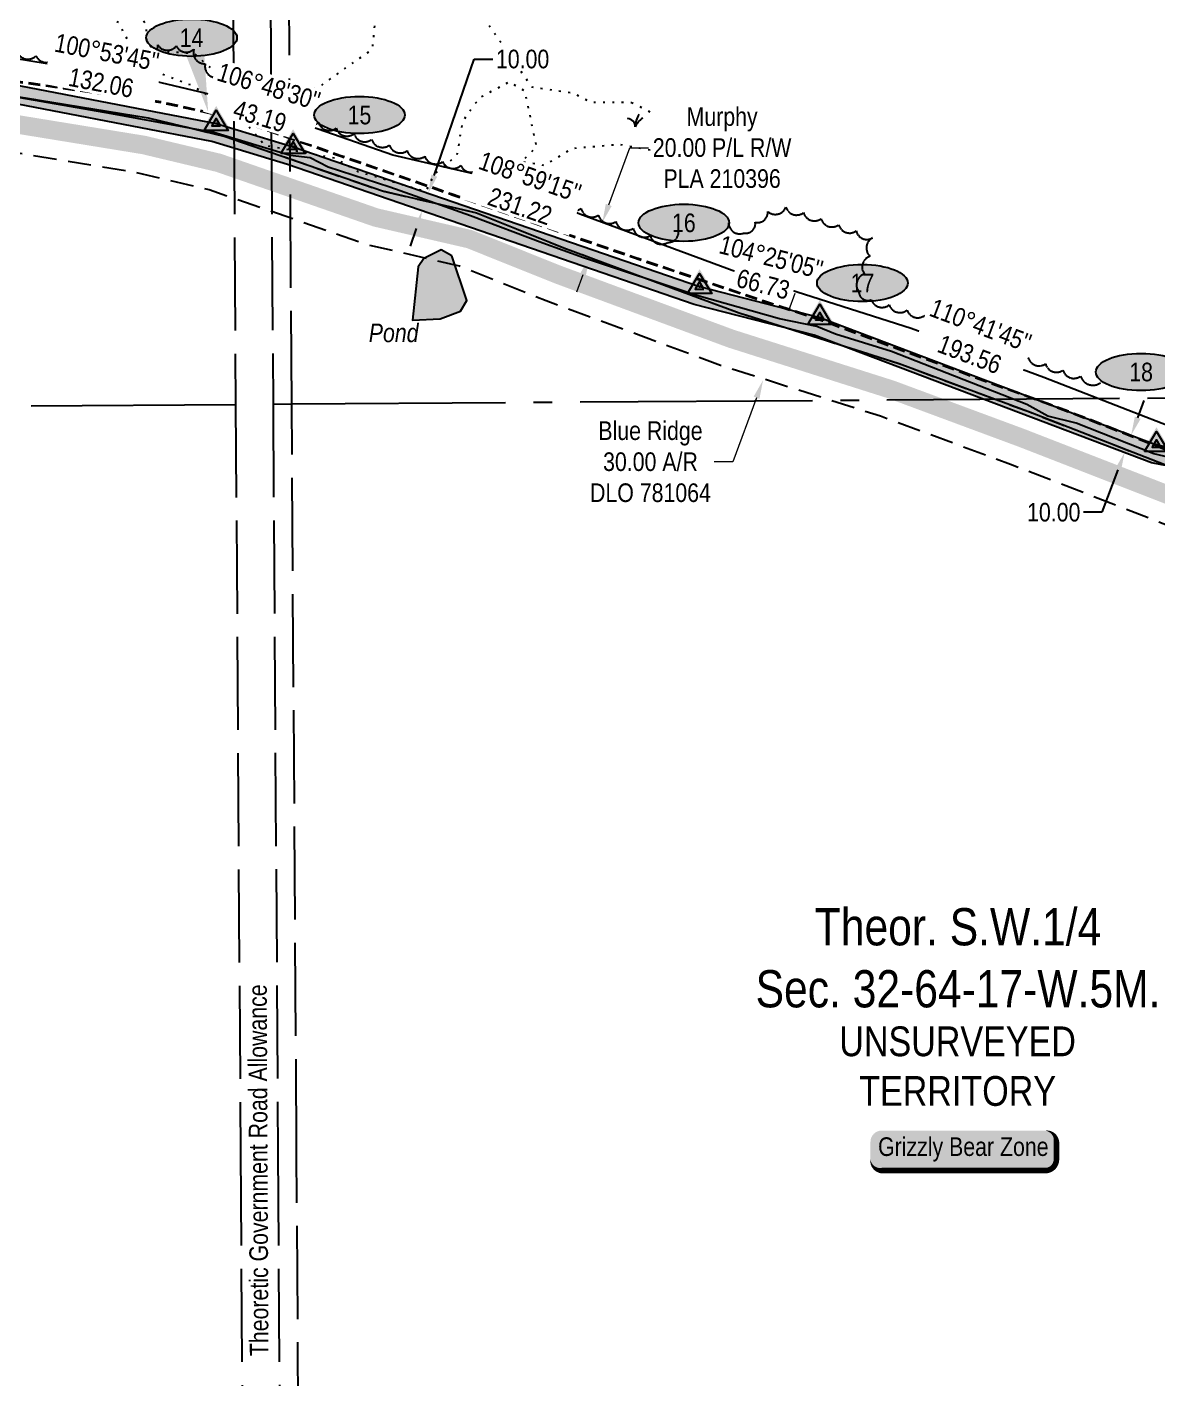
# Model space of a CAD drawing. Extents: x 527417 to 535105, y 6045789 to 6049248.
# Drawn here: x 529169 to 529777, y 6047800 to 6048526 of the extents above; entities that cross this region are included whole.
import ezdxf
from ezdxf.enums import TextEntityAlignment as Align

# ---------------------------------------------------------------- set-up
doc = ezdxf.new("R2010")
doc.units = 0
doc.header["$LTSCALE"] = 5
doc.header["$PDSIZE"] = 0.5
for name, pattern in [('0', [1, 1, 0]), ('foc-ACCESSROAD', [3.75, 2.5, -1.25]), ('foc-QUARTERLINE', [33, 25, -3, 2, -3]), ('foc-TOPO', [1, 0.2, -0.8]), ('foc-UNSURVEYED', [12.5, 10, -2.5]), ('foc-WHEELTRACKS', [2, 0.4, -1.6]), ('UG_PIPE', [1.875, 1.25, -0.625])]:
    doc.linetypes.add(name, pattern=pattern)
doc.layers.get('Defpoints').update_dxf_attribs({"color": 9})
for name, color, linetype in [('AS-PIPE-AG', 44, 'Continuous'), ('AS-PIPE-UG', 44, 'UG_PIPE'), ('AS-ROADS', 254, 'Continuous'), ('AS-WILDLIFE-BLOCK', 131, 'Continuous'), ('C-RW', 13, 'Continuous'), ('C-SYMBOL', 7, 'Continuous'), ('F-AR', 190, 'foc-ACCESSROAD'), ('L-BD1', 253, 'Continuous'), ('L-MON', 1, 'Continuous'), ('L-ROAD-T', 7, 'Continuous'), ('L-SECQ', 8, 'foc-QUARTERLINE'), ('L-UNS-T', 3, 'Continuous'), ('L-USEC', 7, 'foc-UNSURVEYED'), ('P-ELEVATION', 7, 'Continuous'), ('P-PROPOSED', 10, 'Continuous'), ('P-PROPOSED-H', 21, 'Continuous'), ('P-STATION', 7, 'Continuous'), ('P-TXT', 4, 'Continuous'), ('T-BUSH', 110, '0'), ('T-GENERAL', 48, 'foc-TOPO'), ('T-WATER', 160, 'Continuous'), ('T-WATER-H', 133, 'Continuous'), ('T-WATER-P3', 160, 'foc-WHEELTRACKS')]:
    doc.layers.add(name, color=color, linetype=linetype)
doc.layers.add('C-RW-T', color=13, linetype='Continuous', lineweight=9)
doc.layers.add('F-AR-T', color=190, linetype='Continuous', lineweight=9)
doc.styles.add('175L', font='ARIALN.TTF', dxfattribs={"height": 20})
doc.styles.add('80', font='ARIALN.TTF', dxfattribs={"height": 10})
doc.styles.add('80CG', font='ARIALN.TTF', dxfattribs={"height": 10})
doc.styles.add('80L', font='ARIALN.TTF', dxfattribs={"height": 10})
doc.dimstyles.new('Compass 5 000', dxfattribs={"dimscale": 5, "dimtxt": 9, "dimasz": 2, "dimexe": 0.2, "dimexo": 0.0625, "dimgap": 0.5, "dimtad": 0, "dimtih": 1, "dimtoh": 1, "dimzin": 0, "dimdsep": 46, "dimtxsty": '80CG', "dimcen": 0.1, "dimse1": 1, "dimse2": 1, "dimclrd": 256, "dimclrt": 256, "dimaunit": 1, "dimadec": 4, "dimazin": 0, "dimtfac": 0.06, "dimtofl": 0, "dimtmove": 0, "dimatfit": 1, "dimfxl": 0.2, "dimtolj": 1, "dimtzin": 0, "dimlwd": -1, "dimarcsym": 0})

# ---------------------------------------------------------------- blocks, each defined once
blk = doc.blocks.new('*D353')
at = {"layer": 'Defpoints', "color": 0, "transparency": 16777216}
for p in [(529459.88, 6048407.17), (529449.47, 6048379.05), (529564.85, 6048336.35)]:
    blk.add_point(p, dxfattribs=at)
at = {"layer": 'F-AR-T', "transparency": 16777216}
for p, q in [((529578.73, 6048373.85), (529582.2, 6048383.22)), ((529561.38, 6048326.97), (529548.62, 6048292.51)), ((529548.62, 6048292.51), (529538.62, 6048292.51))]:
    blk.add_line(p, q, dxfattribs=at)
for points in [[(529577.17, 6048374.42), (529580.29, 6048373.27), (529575.26, 6048364.47)], [(529559.82, 6048327.55), (529562.94, 6048326.39), (529564.85, 6048336.35)]]:
    blk.add_solid(points, dxfattribs=at)
at = {"layer": 'F-AR-T', "transparency": 16777216, "insert": (529504.35, 6048292.51), "char_height": 10, "attachment_point": 5, "style": '80CG'}
blk.add_mtext('\\A1;Blue Ridge \\P30.00 A/R \\PDLO 781064', dxfattribs=at)
blk = doc.blocks.new('MUSK')
at = {"layer": 'T-GENERAL', "linetype": 'Continuous'}
for centre, radius, start, end in [((-0.86, 0.03), 0.856, 357.7915, 88.2897), ((1.86, 0.15), 1.86, 140.732, 184.6871), ((1.91, -0.8), 2.08, 122.4427, 157.2145)]:
    blk.add_arc(centre, radius, start, end, dxfattribs=at)
blk = doc.blocks.new('*U570')
h = blk.add_hatch(color=255)
edge = h.paths.add_edge_path()
edge.add_line((-44, -11.5), (44, -11.5))
edge.add_arc((44, -5.5), 6, 270, 360)
edge.add_line((50, -5.5), (50, 4))
edge.add_arc((44, 4), 6, 0, 90)
edge.add_line((44, 10), (-44, 10))
edge.add_arc((-44, 4), 6, 90, 180)
edge.add_line((-50, 4), (-50, -5.5))
edge.add_arc((-44, -5.5), 6, 180, 270)
at = {"color": 131, "flags": 128}
blk.add_lwpolyline([(-44, -11.5, 3, 3, 0), (44, -11.5, 3, 3, 0.414214), (50, -5.5, 3, 3, 0), (50, 4, 3, 0, 0.414214), (44, 10, 0, 0, 0), (-44, 10, 0, 0, 0.414214), (-50, 4, 0, 0, 0), (-50, -5.5, 0, 3, 0.414214)], format="xyseb", close=True, dxfattribs=at)
at = {"color": 131, "style": '80'}
blk.add_attdef('ENTER_TEXT_001', (-26.85, -4.92), '', height=10, dxfattribs=at)
blk = doc.blocks.new('*D595')
at = {"layer": 'Defpoints', "color": 0, "transparency": 16777216}
for p in [(529341.46, 6048451.79), (529338.2, 6048442.34), (529384.88, 6048436.85)]:
    blk.add_point(p, dxfattribs=at)
at = {"layer": 'P-TXT', "transparency": 16777216}
for p, q in [((529388.13, 6048446.31), (529409.67, 6048508.91)), ((529409.67, 6048508.91), (529419.67, 6048508.91)), ((529378.37, 6048417.95), (529375.12, 6048408.49))]:
    blk.add_line(p, q, dxfattribs=at)
for points in [[(529386.55, 6048446.85), (529389.7, 6048445.77), (529384.88, 6048436.85)], [(529376.79, 6048418.49), (529379.95, 6048417.4), (529381.62, 6048427.4)]]:
    blk.add_solid(points, dxfattribs=at)
at = {"layer": 'P-TXT', "transparency": 16777216, "insert": (529435.61, 6048508.91), "char_height": 10, "attachment_point": 5, "style": '80CG', "bg_fill": 3, "box_fill_scale": 1.1, "bg_fill_color": 256, "bg_fill_true_color": 13158600, "bg_fill_transparency": 0}
blk.add_mtext('\\A1;10.00', dxfattribs=at)
blk = doc.blocks.new('*D601')
at = {"layer": 'C-RW-T', "transparency": 16777216}
for p, q in [((529481.93, 6048430.56), (529493.32, 6048461.33)), ((529493.32, 6048461.33), (529503.32, 6048461.33)), ((529468.05, 6048393.05), (529464.58, 6048383.67))]:
    blk.add_line(p, q, dxfattribs=at)
for points in [[(529480.37, 6048431.13), (529483.49, 6048429.98), (529478.46, 6048421.18)], [(529466.49, 6048393.63), (529469.61, 6048392.47), (529471.52, 6048402.43)]]:
    blk.add_solid(points, dxfattribs=at)
at = {"layer": 'Defpoints', "color": 0, "transparency": 16777216}
for p in [(529485.58, 6048418.54), (529471.52, 6048402.43), (529478.65, 6048399.79)]:
    blk.add_point(p, dxfattribs=at)
at = {"layer": 'C-RW-T', "transparency": 16777216, "insert": (529542.86, 6048461.33), "char_height": 10, "attachment_point": 5, "style": '80CG', "bg_fill": 3, "box_fill_scale": 1.1, "bg_fill_color": 256, "bg_fill_true_color": 13158600, "bg_fill_transparency": 0}
blk.add_mtext('\\A1;Murphy\\P20.00 P/L R/W^JPLA 210396', dxfattribs=at)
blk = doc.blocks.new('TRIA')
blk.add_hatch(color=255).paths.add_polyline_path([(-0.04, 1.52), (-1.47, -0.87), (1.39, -0.87)])
blk = doc.blocks.new('Hybrid_EC')
at = {"color": 251}
for points in [[(-1.3, -0.74), (0, 1.42), (1.3, -0.74)], [(0.47, -0.26), (0, 0.53), (-0.47, -0.26)]]:
    blk.add_lwpolyline(points, close=True, dxfattribs=at)
at = {"layer": 'Defpoints'}
blk.add_circle((0, 0), 0.05, dxfattribs=at)
at = {"xscale": 1.2, "yscale": 1.2, "zscale": 1.2}
blk.add_blockref('TRIA', (0.05, 0.06), dxfattribs=at)
blk = doc.blocks.new('*D685')
at = {"layer": 'Defpoints', "color": 0, "transparency": 16777216}
for p in [(529757.86, 6048308.66), (529754.33, 6048299.31), (529759.19, 6048297.47)]:
    blk.add_point(p, dxfattribs=at)
at = {"layer": 'P-TXT', "transparency": 16777216}
for p, q in [((529766.26, 6048316.18), (529769.79, 6048325.53)), ((529755.66, 6048288.12), (529747.06, 6048265.37)), ((529747.06, 6048265.37), (529737.06, 6048265.37))]:
    blk.add_line(p, q, dxfattribs=at)
for points in [[(529764.7, 6048316.77), (529767.82, 6048315.59), (529762.72, 6048306.82)], [(529754.1, 6048288.71), (529757.22, 6048287.53), (529759.19, 6048297.47)]]:
    blk.add_solid(points, dxfattribs=at)
at = {"layer": 'P-TXT', "transparency": 16777216, "insert": (529721.12, 6048265.37), "char_height": 10, "attachment_point": 5, "style": '80CG'}
blk.add_mtext('\\A1;10.00', dxfattribs=at)
blk = doc.blocks.new('we')
at = {"layer": 'P-ELEVATION'}
h = blk.add_hatch(color=111, dxfattribs=at)
h.dxf.hatch_style = 1
edge = h.paths.add_edge_path()
edge.add_ellipse((0, 0), major_axis=(-24.38, 0), ratio=0.410256, start_angle=0, end_angle=360)
at = {"layer": 'P-ELEVATION', "color": 7, "flags": 128}
blk.add_lwpolyline([(0, 0, 12.5, 0, 0), (-12.42, -6.43, 0, 0, 0)], format="xyseb", dxfattribs=at)
at = {"layer": 'P-ELEVATION', "color": 7}
blk.add_ellipse((0, 0), major_axis=(-24.38, 0), ratio=0.410256, dxfattribs=at)
at = {"layer": 'P-ELEVATION', "style": '80'}
blk.add_attdef('ELEVATION', text='', height=10, dxfattribs=at).set_placement((0, 0), align=Align.MIDDLE_CENTER)
blk = doc.blocks.new('*U689')
at = {"layer": 'P-ELEVATION'}
h = blk.add_hatch(color=111, dxfattribs=at)
h.dxf.hatch_style = 1
edge = h.paths.add_edge_path()
edge.add_ellipse((0, 0), major_axis=(-24.38, 0), ratio=0.410256, start_angle=0, end_angle=360)
at = {"layer": 'P-ELEVATION', "color": 7, "flags": 128}
blk.add_lwpolyline([(0, 0, 12.5, 0, 0), (8.92, -39.93, 0, 0, 0)], format="xyseb", dxfattribs=at)
at = {"layer": 'P-ELEVATION', "color": 7}
blk.add_ellipse((0, 0), major_axis=(-24.38, 0), ratio=0.410256, dxfattribs=at)
at = {"layer": 'P-ELEVATION', "style": '80'}
blk.add_attdef('ELEVATION', text='', height=10, dxfattribs=at).set_placement((0, 0), align=Align.MIDDLE_CENTER)

msp = doc.modelspace()

# ---------------------------------------------------------------- hatches: boundary and pattern name
at = {"layer": 'P-PROPOSED-H'}
h = msp.add_hatch(color=256, dxfattribs=at)
h.dxf.hatch_style = 1
h.paths.add_polyline_path([(534208.674, 6047293.899), (533946.031, 6047443.317), (533899.129, 6047478.137), (533637.799, 6047629.483), (533156.089, 6047895.568), (533050.838, 6047960.588), (533013.122, 6047978.012), (532943.982, 6047997.561), (532365.932, 6047997.746), (532059.876, 6048001.47), (531886.075, 6047991.173), (531350.174, 6047994.11), (531240.123, 6047985.56), (531197.242, 6047989.914), (530872.297, 6047986.103), (530851.478, 6047981.038), (530817.718, 6047988.776), (530712.912, 6047996.759), (530578.976, 6048037.181), (530445.378, 6048086.916), (530336.763, 6048113.007), (530297.813, 6048134.054), (530061.412, 6048212.945), (529860.904, 6048268.016), (529835.458, 6048280.055), (529773.595, 6048292.032), (529592.334, 6048360.509), (529527.885, 6048377.079), (529309.157, 6048452.337), (529268.505, 6048464.616), (529139.946, 6048489.364), (529002.053, 6048500.402), (528952.886, 6048508.726), (528854.263, 6048539.609), (528784.83, 6048552.428), (528677.521, 6048598.614), (528586.226, 6048618.174), (528562.882, 6048638.384), (528563.366, 6048659.934), (528573.325, 6048658.232), (528572.979, 6048642.862), (528590.828, 6048627.41), (528680.573, 6048608.182), (528787.75, 6048562.052), (528856.673, 6048549.327), (528955.224, 6048518.468), (529003.289, 6048510.33), (529141.294, 6048499.282), (529270.901, 6048474.334), (529312.229, 6048461.849), (529530.759, 6048386.659), (529595.354, 6048370.053), (529776.331, 6048301.682), (529838.594, 6048289.629), (529864.392, 6048277.424), (530064.32, 6048222.511), (530301.801, 6048143.26), (530340.367, 6048122.421), (530448.3, 6048096.494), (530582.166, 6048046.659), (530714.758, 6048006.643), (530819.222, 6047998.686), (530851.41, 6047991.308), (530871.041, 6047996.083), (531197.69, 6047999.914), (531240.241, 6047995.594), (531349.814, 6048004.106), (531885.807, 6048001.169), (532059.64, 6048011.468), (532365.994, 6048007.74), (532945.37, 6048007.555), (533016.6, 6047987.416), (533055.578, 6047969.408), (533161.135, 6047904.2), (533642.721, 6047638.183), (533904.631, 6047486.501), (533951.501, 6047451.705), (534213.616, 6047302.586)])
at = {"layer": 'T-WATER-H'}
h = msp.add_hatch(color=256, dxfattribs=at)
h.dxf.hatch_style = 1
h.paths.add_polyline_path([(529397.6, 6048403.22), (529391.759, 6048406.416), (529382.594, 6048401.689), (529379.416, 6048397.35), (529376.515, 6048368.676), (529391.317, 6048369.366), (529402.267, 6048373.483), (529405.604, 6048379.178)])

# ---------------------------------------------------------------- linework, layer by layer
at = {"layer": 'AS-PIPE-AG', "flags": 128}
msp.add_lwpolyline([(529818.793, 6048286.542), (529774.963, 6048296.857), (529733.123, 6048313.265), (529717.965, 6048317.129), (529706.706, 6048323.252), (529633.89, 6048351.768), (529603.758, 6048361.19), (529593.844, 6048365.281), (529573.685, 6048369.404), (529529.322, 6048381.869), (529468.398, 6048402.204), (529446.524, 6048409.949), (529407.68, 6048424.742), (529364.303, 6048440.044), (529331.18, 6048450.791), (529321.387, 6048455.881), (529310.693, 6048457.093), (529269.703, 6048469.475), (529260.59, 6048471.083), (529214.819, 6048479.478), (529154.036, 6048490.057)], dxfattribs=at)
at = {"layer": 'AS-PIPE-UG', "flags": 128}
for points in [[(533944.104, 6047471.534), (533912.702, 6047489.673), (533873.397, 6047510.188), (533833.013, 6047531.482), (533784.805, 6047557.975), (533740.201, 6047582.377), (533689.576, 6047611.138), (533634.481, 6047641.502), (533590.382, 6047666.524), (533538.891, 6047695.838), (533480.799, 6047727.843), (533419.358, 6047761.517), (533360.968, 6047794.466), (533301.388, 6047828.07), (533244.288, 6047859.805), (533178.592, 6047896.978), (533122.256, 6047930.036), (533070.195, 6047959.844), (533017.076, 6047990.523), (532990.897, 6048005.315), (532977.11, 6048011.579), (532966.472, 6048014.017), (532956.882, 6048014.138), (532940.644, 6048014.144), (532907.276, 6048013.3), (532862.096, 6048012.357), (532809.912, 6048012.316), (532761.642, 6048012.356), (532706.338, 6048012.366), (532646.371, 6048012.074), (532593.435, 6048012.063), (532527.971, 6048011.405), (532473.805, 6048010.544), (532407.957, 6048009.65), (532335.024, 6048010.027), (532270.004, 6048009.569), (532192.584, 6048009.129), (532121.438, 6048008.475), (532061.176, 6048007.761), (532000.466, 6048007.422), (531926.881, 6048007.129), (531878.517, 6048006.253), (531811.543, 6048005.035), (531737.75, 6048004.753), (531667.45, 6048005.281), (531608.955, 6048005.6), (531558.603, 6048006.002), (531505.198, 6048006.319), (531441.321, 6048006.086), (531393.483, 6048005.419), (531337.426, 6048004.953), (531245.644, 6048003.773), (531195.873, 6048002.812), (531142.01, 6048002.442), (531110.556, 6048001.979), (531054.937, 6048001.845), (531000.599, 6048002.348), (530850.908, 6048006.262), (530835.901, 6048005.377), (530823.702, 6048004.438), (530810.673, 6048003.551), (530794.105, 6048003.518), (530773.637, 6048004.797), (530748.109, 6048005.613), (530717.484, 6048008.044), (530688.453, 6048011.6), (530662.136, 6048016.595), (530635.619, 6048025.414), (530602.499, 6048037.766), (530576.962, 6048047.179), (530548.203, 6048058.055), (530515.336, 6048070.234), (530481.179, 6048082.323), (530424.087, 6048102.338), (530390.635, 6048114.015), (530349.792, 6048126.254), (530317.061, 6048135.797), (530287.083, 6048145.224), (530236.918, 6048162.323), (530186.175, 6048178.45), (530137.402, 6048196.429), (530097.417, 6048210.802), (530046.999, 6048226.114), (530005.888, 6048238.892), (529978.908, 6048247.635), (529947.716, 6048258.551), (529910.651, 6048267.545), (529875.354, 6048272.779), (529828.512, 6048283.429), (529790.321, 6048295.293), (529759.011, 6048307.596), (529719.217, 6048322.893), (529685.393, 6048335.234), (529642.304, 6048351.074), (529596.891, 6048368.144), (529564.99, 6048378.537), (529526.454, 6048391.542), (529494.629, 6048402.276), (529451.582, 6048417.133), (529397.619, 6048435.876), (529337.744, 6048456.549), (529280.168, 6048476.854), (529241.475, 6048485.419), (529206.353, 6048490.446), (529158.001, 6048497.347), (529121.649, 6048502.306), (529070.321, 6048506.787), (529027.402, 6048510.661), (528982.477, 6048516.877), (528937.416, 6048525.518), (528885.39, 6048539.863), (528834.518, 6048555.672), (528783.035, 6048573.764), (528746.116, 6048589.548), (528716.879, 6048602.087), (528689.179, 6048613.937), (528644.303, 6048624.351), (528582.502, 6048636.751), (528547.171, 6048642.942), (528530.678, 6048645.565), (528524.118, 6048648.242), (528522.966, 6048650.202), (528522.707, 6048655.094), (528523.389, 6048664.363), (528525.435, 6048690.517), (528527.39, 6048754.345), (528528.056, 6048807.381), (528529.393, 6048872.839), (528530.635, 6048924.214), (528532.214, 6048998.215), (528532.688, 6049050.138), (528532.764, 6049068.868), (528532.631, 6049080.568), (528530.326, 6049086.649), (528526.452, 6049096.668), (528520.759, 6049109.665), (528509.062, 6049130.882), (528490.766, 6049158.045), (528458.861, 6049202.656), (528431.467, 6049241.504)], [(533944.061, 6047471.841), (533912.822, 6047489.892), (533873.513, 6047510.409), (533833.131, 6047531.702), (533784.925, 6047558.194), (533740.323, 6047582.595), (533689.698, 6047611.356), (533634.603, 6047641.72), (533590.505, 6047666.741), (533539.013, 6047696.056), (533480.919, 6047728.062), (533419.479, 6047761.735), (533361.091, 6047794.684), (533301.51, 6047828.288), (533244.41, 6047860.023), (533178.717, 6047897.195), (533122.381, 6047930.252), (533070.32, 6047960.061), (533017.2, 6047990.74), (532991.01, 6048005.538), (532977.19, 6048011.817), (532966.502, 6048014.267), (532956.884, 6048014.388), (532940.641, 6048014.394), (532907.27, 6048013.55), (532862.093, 6048012.607), (532809.912, 6048012.566), (532761.642, 6048012.606), (532706.337, 6048012.616), (532646.37, 6048012.324), (532593.434, 6048012.313), (532527.968, 6048011.655), (532473.801, 6048010.794), (532407.956, 6048009.9), (532335.024, 6048010.277), (532270.002, 6048009.819), (532192.582, 6048009.379), (532121.435, 6048008.725), (532061.174, 6048008.011), (532000.465, 6048007.672), (531926.878, 6048007.379), (531878.512, 6048006.503), (531811.54, 6048005.285), (531737.75, 6048005.003), (531667.452, 6048005.531), (531608.957, 6048005.85), (531558.605, 6048006.252), (531505.198, 6048006.569), (531441.319, 6048006.336), (531393.48, 6048005.669), (531337.423, 6048005.203), (531245.64, 6048004.023), (531195.87, 6048003.062), (531142.007, 6048002.692), (531110.554, 6048002.229), (531054.938, 6048002.095), (531000.603, 6048002.598), (530850.904, 6048006.512), (530835.884, 6048005.626), (530823.684, 6048004.687), (530810.664, 6048003.801), (530794.113, 6048003.768), (530773.649, 6048005.047), (530748.123, 6048005.863), (530717.509, 6048008.293), (530688.492, 6048011.847), (530662.199, 6048016.837), (530635.702, 6048025.65), (530602.586, 6048038), (530577.049, 6048047.413), (530548.291, 6048058.289), (530515.421, 6048070.469), (530481.262, 6048082.559), (530424.17, 6048102.574), (530390.712, 6048114.253), (530349.863, 6048126.494), (530317.133, 6048136.036), (530287.161, 6048145.461), (530236.996, 6048162.56), (530186.256, 6048178.686), (530137.487, 6048196.664), (530097.496, 6048211.039), (530047.072, 6048226.353), (530005.964, 6048239.13), (529978.988, 6048247.872), (529947.787, 6048258.791), (529910.699, 6048267.791), (529875.4, 6048273.025), (529828.577, 6048283.671), (529790.404, 6048295.529), (529759.102, 6048307.829), (529719.305, 6048323.127), (529685.479, 6048335.469), (529642.391, 6048351.308), (529596.974, 6048368.38), (529565.069, 6048378.774), (529526.534, 6048391.779), (529494.71, 6048402.512), (529451.664, 6048417.369), (529397.701, 6048436.112), (529337.826, 6048456.785), (529280.237, 6048477.095), (529241.52, 6048485.665), (529206.388, 6048490.693), (529158.036, 6048497.594), (529121.677, 6048502.554), (529070.343, 6048507.036), (529027.43, 6048510.909), (528982.518, 6048517.124), (528937.473, 6048525.762), (528885.46, 6048540.103), (528834.597, 6048555.909), (528783.126, 6048573.997), (528746.214, 6048589.778), (528716.977, 6048602.317), (528689.257, 6048614.175), (528644.356, 6048624.595), (528582.548, 6048636.997), (528547.212, 6048643.188), (528530.746, 6048645.807), (528524.291, 6048648.441), (528523.212, 6048650.276), (528522.957, 6048655.091), (528523.638, 6048664.344), (528525.685, 6048690.503), (528527.64, 6048754.34), (528528.306, 6048807.377), (528529.643, 6048872.833), (528530.885, 6048924.208), (528532.464, 6048998.211), (528532.938, 6049050.136), (528533.014, 6049068.869), (528532.88, 6049080.615), (528530.559, 6049086.738), (528526.683, 6049096.763), (528520.983, 6049109.776), (528509.275, 6049131.012), (528490.971, 6049158.187), (528459.065, 6049202.801), (528431.771, 6049241.506)], [(533944.203, 6047472.04), (533912.942, 6047490.111), (533873.629, 6047510.63), (533833.249, 6047531.922), (533785.045, 6047558.413), (533740.445, 6047582.813), (533689.82, 6047611.574), (533634.725, 6047641.938), (533590.628, 6047666.958), (533539.135, 6047696.274), (533481.039, 6047728.281), (533419.6, 6047761.953), (533361.214, 6047794.902), (533301.632, 6047828.506), (533244.532, 6047860.241), (533178.842, 6047897.412), (533122.506, 6047930.468), (533070.445, 6047960.278), (533017.324, 6047990.957), (532991.123, 6048005.761), (532977.27, 6048012.055), (532966.532, 6048014.517), (532956.886, 6048014.638), (532940.638, 6048014.644), (532907.264, 6048013.8), (532862.09, 6048012.857), (532809.912, 6048012.816), (532761.642, 6048012.856), (532706.336, 6048012.866), (532646.369, 6048012.574), (532593.433, 6048012.563), (532527.965, 6048011.905), (532473.797, 6048011.044), (532407.955, 6048010.15), (532335.024, 6048010.527), (532270, 6048010.069), (532192.58, 6048009.629), (532121.432, 6048008.975), (532061.172, 6048008.261), (532000.464, 6048007.922), (531926.875, 6048007.629), (531878.507, 6048006.753), (531811.537, 6048005.535), (531737.75, 6048005.253), (531667.454, 6048005.781), (531608.959, 6048006.1), (531558.607, 6048006.502), (531505.198, 6048006.819), (531441.317, 6048006.586), (531393.477, 6048005.919), (531337.42, 6048005.453), (531245.636, 6048004.273), (531195.867, 6048003.312), (531142.004, 6048002.942), (531110.552, 6048002.479), (531054.939, 6048002.345), (531000.607, 6048002.848), (530850.9, 6048006.762), (530835.867, 6048005.875), (530823.666, 6048004.936), (530810.655, 6048004.051), (530794.121, 6048004.018), (530773.661, 6048005.297), (530748.137, 6048006.113), (530717.534, 6048008.542), (530688.531, 6048012.094), (530662.262, 6048017.079), (530635.785, 6048025.886), (530602.673, 6048038.234), (530577.136, 6048047.647), (530548.379, 6048058.523), (530515.506, 6048070.704), (530481.345, 6048082.795), (530424.253, 6048102.81), (530390.789, 6048114.491), (530349.934, 6048126.734), (530317.205, 6048136.275), (530287.239, 6048145.698), (530237.074, 6048162.797), (530186.337, 6048178.922), (530137.572, 6048196.899), (530097.575, 6048211.276), (530047.145, 6048226.592), (530006.04, 6048239.368), (529979.068, 6048248.109), (529947.858, 6048259.031), (529910.747, 6048268.037), (529875.446, 6048273.271), (529828.642, 6048283.913), (529790.487, 6048295.765), (529759.193, 6048308.062), (529719.393, 6048323.361), (529685.565, 6048335.704), (529642.478, 6048351.542), (529597.057, 6048368.616), (529565.148, 6048379.011), (529526.614, 6048392.016), (529494.791, 6048402.748), (529451.746, 6048417.605), (529397.783, 6048436.348), (529337.908, 6048457.021), (529280.306, 6048477.336), (529241.565, 6048485.911), (529206.423, 6048490.94), (529158.071, 6048497.841), (529121.705, 6048502.802), (529070.365, 6048507.285), (529027.458, 6048511.157), (528982.559, 6048517.371), (528937.53, 6048526.006), (528885.53, 6048540.343), (528834.676, 6048556.146), (528783.217, 6048574.23), (528746.312, 6048590.008), (528717.075, 6048602.547), (528689.335, 6048614.413), (528644.409, 6048624.839), (528582.594, 6048637.243), (528547.253, 6048643.434), (528530.814, 6048646.049), (528524.464, 6048648.64), (528523.458, 6048650.35), (528523.207, 6048655.088), (528523.887, 6048664.325), (528525.935, 6048690.489), (528527.89, 6048754.335), (528528.556, 6048807.373), (528529.893, 6048872.827), (528531.135, 6048924.202), (528532.714, 6048998.207), (528533.188, 6049050.134), (528533.264, 6049068.87), (528533.129, 6049080.662), (528530.792, 6049086.827), (528526.914, 6049096.858), (528521.207, 6049109.887), (528509.488, 6049131.142), (528491.176, 6049158.329), (528459.269, 6049202.946), (528432.076, 6049241.508)]]:
    msp.add_lwpolyline(points, dxfattribs=at)
at = {"layer": 'AS-ROADS', "const_width": 9.995}
msp.add_lwpolyline([(530154.085, 6048163.997), (530110.821, 6048182.17), (530047.624, 6048205.382), (530005.537, 6048219.486), (529951.665, 6048233.76), (529821.835, 6048259.469), (529704.047, 6048305.283), (529633.772, 6048331.343), (529547.763, 6048358.658), (529454.488, 6048393.181), (529407.025, 6048412.203), (529356.735, 6048423.816), (529272.239, 6048453.182), (529232.038, 6048462.768), (529116.316, 6048481.63)], dxfattribs=at)
at = {"layer": 'AS-ROADS', "const_width": 4.997, "flags": 128}
msp.add_lwpolyline([(530193.913, 6048152.751), (530112.392, 6048182.429), (530039.514, 6048207.671), (529979.437, 6048226.288), (529939.481, 6048235.946), (529870.739, 6048250.2), (529823.887, 6048262.228), (529771.158, 6048280.569), (529689.27, 6048311.267), (529648.627, 6048325.666), (529570.22, 6048351.504), (529508.792, 6048373.008), (529402.972, 6048411.26), (529339.482, 6048432.092), (529258.457, 6048455.451), (529207.305, 6048466.223), (529138.374, 6048476.769)], dxfattribs=at)
at = {"layer": 'C-RW', "flags": 128}
for points in [[(530165.616, 6048196.631), (530122.969, 6048214.545), (530058.552, 6048238.205), (530014.923, 6048252.826), (529958.888, 6048267.673), (529830.986, 6048293), (529715.807, 6048337.799), (529644.492, 6048364.245), (529558.472, 6048391.564), (529466.406, 6048425.639), (529416.866, 6048445.493), (529365.778, 6048457.29), (529281.4, 6048486.615), (529238.255, 6048496.904), (529119.524, 6048516.257)], [(529117.312, 6048496.364), (529234.324, 6048477.291), (529275.787, 6048467.404), (529360.232, 6048438.055), (529410.864, 6048426.364), (529459.217, 6048406.985), (529551.974, 6048372.654), (529637.988, 6048345.337), (529708.708, 6048319.112), (529825.378, 6048273.733), (529954.382, 6048248.187), (530009.181, 6048233.668), (530051.929, 6048219.342), (530115.649, 6048195.939), (530158.648, 6048177.876)]]:
    msp.add_lwpolyline(points, dxfattribs=at)
at = {"layer": 'F-AR', "flags": 128}
msp.add_lwpolyline([(534545.764, 6047075.49), (534520.791, 6047092.076), (534449.976, 6047135.894), (534412.764, 6047158.445), (534341.636, 6047196.319), (534206.114, 6047275.162), (534119.56, 6047319.909), (534080.15, 6047343.603), (534037.934, 6047362.167), (533997.555, 6047390.098), (533956.043, 6047416.875), (533907.504, 6047438.36), (533826.044, 6047490.58), (533684.379, 6047567.109), (533640.568, 6047595.014), (533488.975, 6047679.542), (533340.355, 6047758.447), (533255.941, 6047810.748), (533147.916, 6047867.631), (533131.245, 6047877.869), (533091.625, 6047903.661), (533002.46, 6047954.092), (532961.953, 6047972.71), (532931.268, 6047976.345), (532868.87, 6047973.671), (532809.598, 6047973.076), (532744.018, 6047976.087), (532685.691, 6047976.459), (532636.19, 6047974.295), (532523.117, 6047975.089), (532475.157, 6047973.529), (532421.61, 6047970.985), (532395.778, 6047971.642), (532243.544, 6047972.394), (532076.912, 6047971.196), (531962.735, 6047968.923), (531901.222, 6047970.682), (531793.578, 6047966.959), (531732.437, 6047968.749), (531440.089, 6047969.887), (531336.911, 6047966.613), (531162.814, 6047965.523), (531037.065, 6047962.555), (530979.432, 6047963.875), (530843.902, 6047962.632), (530733.378, 6047968.205), (530671.855, 6047969.877), (530609.828, 6047991.148), (530495.081, 6048039.176), (530449.603, 6048054.281), (530384.198, 6048078.886), (530368.366, 6048088.659), (530280.907, 6048105.3), (530245.424, 6048118.171), (530148.032, 6048149.772), (530104.504, 6048168.057), (530041.83, 6048191.076), (530000.405, 6048204.959), (529947.46, 6048218.987), (529816.803, 6048244.86), (529697.896, 6048291.109), (529628.068, 6048317.004), (529542.063, 6048344.317), (529448.27, 6048379.032), (529401.696, 6048397.698), (529351.749, 6048409.231), (529267.202, 6048438.615), (529228.263, 6048447.9), (529113.83, 6048466.552), (528993.65, 6048473.761), (528959.193, 6048479.561), (528894.388, 6048494.763), (528852.704, 6048510.001), (528777.71, 6048534.211), (528674.643, 6048578.34), (528612.366, 6048590.722), (528562.057, 6048599.32), (528562.685, 6048629.631), (528617.816, 6048620.21), (528683.564, 6048607.137), (528788.239, 6048562.32), (528862.461, 6048538.359), (528902.99, 6048523.544), (528965.112, 6048508.971), (528997.046, 6048503.596), (529117.149, 6048496.392), (529234.16, 6048477.319), (529275.623, 6048467.432), (529360.068, 6048438.083), (529410.7, 6048426.392), (529459.053, 6048407.013), (529551.81, 6048372.682), (529637.824, 6048345.365), (529708.545, 6048319.14), (529825.214, 6048273.761), (529954.218, 6048248.215), (530009.017, 6048233.696), (530051.765, 6048219.37), (530115.485, 6048195.967), (530158.484, 6048177.904), (530255.166, 6048146.533), (530288.873, 6048134.307), (530379.407, 6048117.081), (530397.475, 6048105.927), (530459.612, 6048082.552), (530505.61, 6048067.274), (530620.491, 6048019.19), (530677.248, 6047999.726), (530734.54, 6047998.169), (530844.52, 6047992.623), (530979.638, 6047993.862), (531037.055, 6047992.548), (531162.366, 6047995.505), (531336.341, 6047996.595), (531439.672, 6047999.873), (531732.934, 6047998.732), (531793.498, 6047996.958), (531901.133, 6048000.681), (531962.865, 6047998.915), (532076.505, 6048001.179), (532243.51, 6048002.378), (532396.234, 6048001.625), (532421.279, 6048000.987), (532473.958, 6048003.49), (532522.735, 6048005.077), (532635.64, 6048004.284), (532685.132, 6048006.448), (532744.802, 6048006.067), (532810.135, 6048003.067), (532868.077, 6048003.649), (532932.397, 6048006.405), (532970.177, 6048001.93), (533016.126, 6047980.811), (533107.2, 6047929.299), (533147.273, 6047903.213), (533162.763, 6047893.701), (533270.841, 6047836.79), (533355.298, 6047784.462), (533503.308, 6047705.88), (533655.936, 6047620.775), (533699.579, 6047592.978), (533841.282, 6047516.428), (533921.747, 6047464.846), (533970.324, 6047443.344), (534014.215, 6047415.033), (534052.631, 6047388.459), (534093.966, 6047370.283), (534134.185, 6047346.103), (534220.547, 6047301.454), (534356.226, 6047222.52), (534427.592, 6047184.52), (534465.635, 6047161.465), (534565.413, 6047099.725), (534600.497, 6047084.803), (534656.601, 6047067.783), (534719.337, 6047059.485), (534786.822, 6047046.871), (534848.859, 6047030.664), (534903.461, 6047011.969), (534956.405, 6046980.488), (535001.065, 6046939.6), (535001.438, 6046938.751), (535022.68, 6046890.383), (535039.634, 6046857.2), (535072.308, 6046836.442), (535104.559, 6046839.055)], dxfattribs=at)
at = {"layer": 'L-SECQ', "flags": 128}
for points in [[(528511.429, 6048318.051), (529281.37, 6048323.392)], [(529301.477, 6048323.532), (529311.529, 6048323.601), (530071.349, 6048328.872)]]:
    msp.add_lwpolyline(points, dxfattribs=at)
at = {"layer": 'L-USEC'}
for p, q in [((529278.767, 6048725.55), (529281.37, 6048323.392)), ((529298.873, 6048725.68), (529301.477, 6048323.522)), ((529311.529, 6048323.601), (529308.926, 6048725.759)), ((529281.37, 6048323.392), (529283.981, 6047921.261)), ((529301.477, 6048323.523), (529304.087, 6047921.392)), ((529314.138, 6047921.473), (529311.529, 6048323.601)), ((529283.981, 6047921.261), (529286.589, 6047519.131)), ((529304.087, 6047921.392), (529306.696, 6047519.262)), ((529316.748, 6047519.341), (529314.138, 6047921.473))]:
    msp.add_line(p, q, dxfattribs=at)
at = {"layer": 'P-PROPOSED', "flags": 128}
for points in [[(529141.294, 6048499.282), (529270.901, 6048474.334), (529312.229, 6048461.849), (529530.759, 6048386.659), (529595.354, 6048370.053), (529776.331, 6048301.682), (529838.594, 6048289.629), (529864.392, 6048277.424), (530064.32, 6048222.511), (530301.801, 6048143.26), (530340.367, 6048122.421), (530448.3, 6048096.494), (530582.166, 6048046.659), (530714.758, 6048006.643), (530819.222, 6047998.686), (530851.41, 6047991.308), (530871.041, 6047996.083), (531197.69, 6047999.914)], [(531197.242, 6047989.914), (530872.297, 6047986.103), (530851.478, 6047981.038), (530817.718, 6047988.776), (530712.912, 6047996.759), (530578.976, 6048037.181), (530445.378, 6048086.916), (530336.763, 6048113.007), (530297.813, 6048134.054), (530061.412, 6048212.945), (529860.904, 6048268.016), (529835.458, 6048280.055), (529773.595, 6048292.032), (529592.334, 6048360.509), (529527.885, 6048377.079), (529309.157, 6048452.337), (529268.505, 6048464.616), (529139.946, 6048489.364)]]:
    msp.add_lwpolyline(points, dxfattribs=at)
at = {"layer": 'T-BUSH', "flags": 128}
for points in [[(528487.44, 6049241.892, 0.1739714), (528491.158, 6049240.114, 0.5205671), (528496.031, 6049231.388, 0.5205671), (528501.568, 6049223.074, 0.5205671), (528507.223, 6049214.832, 0.5205671), (528513.012, 6049206.687, 0.5205671), (528519.006, 6049198.689, 0.5205671), (528525, 6049190.691, 0.5205671), (528530.993, 6049182.692, 0.5205671), (528536.987, 6049174.694, 0.5205671), (528542.98, 6049166.696, 0.5205671), (528548.974, 6049158.697, 0.5205671), (528554.967, 6049150.699, 0.5205671), (528560.4, 6049142.313, 0.5205671), (528565.76, 6049133.877, 0.5205671), (528571.12, 6049125.441, 0.5205671), (528575.334, 6049116.486, 0.5205671), (528577.31, 6049106.729, 0.5205671), (528578.353, 6049096.789, 0.5205671), (528579.339, 6049086.843, 0.5205671), (528580.153, 6049076.884, 0.5205671), (528579.912, 6049066.892, 0.5205671), (528579.672, 6049056.901, 0.5205671), (528579.431, 6049046.909, 0.5205671), (528579.19, 6049036.917, 0.5205671), (528578.949, 6049026.925, 0.5205671), (528578.709, 6049016.933, 0.5205671), (528578.295, 6049006.947, 0.5205671), (528578.419, 6048996.954, 0.5205671), (528578.58, 6048986.96, 0.5205671), (528578.74, 6048976.967, 0.5205671), (528578.901, 6048966.973, 0.5205671), (528579.061, 6048956.98, 0.5205671), (528579.155, 6048946.985, 0.5205671), (528579.199, 6048936.991, 0.5205671), (528579.243, 6048926.996, 0.5205671), (528579.283, 6048917.001, 0.5205671), (528579.109, 6048907.008, 0.5205671), (528578.935, 6048897.015, 0.5205671), (528578.761, 6048887.021, 0.5205671), (528578.587, 6048877.028, 0.5205671), (528578.413, 6048867.035, 0.5205671), (528578.098, 6048857.045, 0.5205671), (528577.7, 6048847.059, 0.5205671), (528577.301, 6048837.072, 0.5205671), (528576.902, 6048827.085, 0.5205671), (528576.504, 6048817.098, 0.5205671), (528576.105, 6048807.111, 0.5205671), (528575.706, 6048797.124, 0.5205671), (528575.308, 6048787.137, 0.5205671), (528574.909, 6048777.15, 0.5205671), (528574.739, 6048767.158, 0.5205671), (528574.632, 6048757.164, 0.5205671), (528574.525, 6048747.169, 0.5205671), (528574.418, 6048737.175, 0.5205671), (528574.312, 6048727.181, 0.5205671), (528574.217, 6048717.187, 0.5205671), (528574.275, 6048707.192, 0.5205671), (528574.333, 6048697.197, 0.5205671), (528574.39, 6048687.203, 0.5205671), (528574.448, 6048677.208, 0.5205671), (528576.451, 6048668.871, 0.5205671), (528586.311, 6048667.234, 0.5205671), (528596.171, 6048665.597, 0.5205671), (528606.03, 6048663.96, 0.5205671), (528608.437, 6048655.235, 0.5205671), (528614.976, 6048650.414, 0.5205671), (528624.719, 6048648.185, 0.5205671), (528634.546, 6048649.275, 0.5205671), (528644.043, 6048650.212, 0.5205671), (528649.483, 6048641.827, 0.5205671), (528657.062, 6048636.707, 0.5205671), (528666.921, 6048635.068, 0.5205671), (528676.688, 6048633.045, 0.5205671), (528686.197, 6048629.968, 0.5205671), (528695.706, 6048626.89, 0.5205671), (528705.215, 6048623.812, 0.5205671), (528714.724, 6048620.735, 0.5205671), (528721.487, 6048615.638, 0.5205671), (528730.802, 6048612.013, 0.5205671), (528740.123, 6048608.406, 0.5205671), (528749.454, 6048604.824, 0.5205671), (528758.784, 6048601.241, 0.5205671), (528767.747, 6048596.827, 0.5205671), (528776.675, 6048592.333, 0.5205671), (528785.603, 6048587.84, 0.5205671), (528795.141, 6048584.869, 0.5205671), (528804.702, 6048581.957, 0.5205671), (528814.263, 6048579.046, 0.5205671), (528823.794, 6048576.04, 0.5205671), (528833.248, 6048572.796, 0.5205671), (528842.701, 6048569.551, 0.5205671), (528852.155, 6048566.307, 0.5205671), (528861.608, 6048563.062, 0.5205671), (528871.062, 6048559.818, 0.5205671), (528880.487, 6048556.492, 0.5205671), (528889.91, 6048553.159, 0.5205671), (528899.333, 6048549.826, 0.5205671), (528908.854, 6048546.789, 0.5205671), (528918.395, 6048543.814, 0.5205671), (528927.954, 6048540.905, 0.5205671), (528937.73, 6048538.824, 0.5205671), (528947.506, 6048536.744, 0.5205671), (528957.282, 6048534.664, 0.5205671), (528967.059, 6048532.586, 0.5205671), (528976.942, 6048531.097, 0.5205671), (528986.825, 6048529.607, 0.5205671), (528996.708, 6048528.118, 0.5205671), (529006.591, 6048526.628, 0.5205671), (529016.521, 6048525.514, 0.5205671), (529026.468, 6048524.533, 0.5205671), (529036.415, 6048523.553, 0.5205671), (529046.376, 6048522.758, 0.5205671), (529056.352, 6048522.142, 0.5205671), (529066.328, 6048521.527, 0.5205671), (529076.304, 6048520.911, 0.5205671), (529086.28, 6048520.296, 0.5205671), (529096.049, 6048519.931, 0.5205671), (529097.355, 6048529.84, 0.5205671), (529098.662, 6048539.749, 0.5205671), (529106.401, 6048541.173, 0.5205671), (529116.295, 6048539.756, 0.5205671), (529126.189, 6048538.338, 0.5205671), (529136.082, 6048536.921, 0.5205671), (529143.776, 6048533.723, 0.5205671), (529143.094, 6048523.752, 0.5205671), (529144.395, 6048515.368, 0.5205671), (529154.274, 6048513.855, 0.5205671), (529164.154, 6048512.342, 0.5205671), (529174.018, 6048510.737, 0.5205671), (529183.847, 6048508.922, 0.5205671), (529193.687, 6048507.186, 0.5205671), (529203.615, 6048506.034, 0.5205671), (529213.543, 6048504.882, 0.5205671), (529223.472, 6048503.73, 0.5205671), (529232.166, 6048501.643, 0.5205671), (529233.981, 6048511.471, 0.5205671), (529239.519, 6048516.556, 0.5205671), (529249.497, 6048515.983, 0.5205671), (529258.922, 6048514.362, 0.5205671), (529265.023, 6048506.445, 0.5205671), (529271.656, 6048499.012, 0.5205671), (529279.115, 6048492.438, 0.5205671), (529288.47, 6048488.921, 0.5205671), (529297.826, 6048485.403, 0.5205671), (529307.181, 6048481.885, 0.5205671), (529316.536, 6048478.368, 0.5205671), (529325.892, 6048474.85, 0.5205671), (529335.409, 6048471.806, 0.5205671), (529344.938, 6048468.789, 0.5205671), (529354.466, 6048465.772, 0.5205671), (529363.995, 6048462.754, 0.5205671), (529373.524, 6048459.737, 0.5205671), (529383.052, 6048456.72, 0.5205671), (529392.619, 6048453.85, 0.5205671), (529402.4, 6048451.79, 0.5205671), (529412.18, 6048449.73, 0.5205671), (529421.868, 6048447.413, 0.5205671), (529430.748, 6048442.826, 0.5205671), (529440.552, 6048441.159, 0.5205671), (529448.491, 6048436.097, 0.5205671), (529457.752, 6048432.338, 0.5205671), (529467.013, 6048428.579, 0.5205671), (529476.365, 6048425.057, 0.5205671), (529485.766, 6048421.664, 0.5205671), (529495.05, 6048417.968, 0.5205671), (529504.274, 6048414.121, 0.5205671), (529513.567, 6048410.45, 0.5205671), (529519.261, 6048417.423)], [(529546.302, 6048420.866, 0.5205671), (529554.714, 6048415.476, 0.5205671), (529560.675, 6048421.261, 0.5205671), (529567.403, 6048427.053, 0.5205671), (529577.14, 6048429.306, 0.5205671), (529586.606, 6048426.428, 0.5205671), (529596.05, 6048423.158, 0.5205671), (529605.495, 6048419.887, 0.5205671), (529614.94, 6048416.617, 0.5205671), (529623.617, 6048412.851, 0.5205671), (529622.409, 6048402.959, 0.5205671), (529619.372, 6048393.437, 0.5205671), (529616.335, 6048383.915, 0.5205671), (529623.044, 6048379.602, 0.5205671), (529632.648, 6048376.836, 0.5205671), (529642.253, 6048374.07, 0.5205671), (529651.858, 6048371.305, 0.5205671), (529661.135, 6048367.644, 0.5205671), (529670.259, 6048363.564, 0.5205671), (529679.452, 6048359.646, 0.5205671), (529688.743, 6048355.963, 0.5205671), (529698.035, 6048352.28, 0.5205671), (529707.339, 6048348.63, 0.5205671), (529716.717, 6048345.173, 0.5205671), (529726.095, 6048341.716, 0.5205671), (529735.574, 6048338.551, 0.5205671), (529746.28, 6048335.043, 0.5205671)]]:
    msp.add_lwpolyline(points, format="xyb", dxfattribs=at)
at = {"layer": 'T-GENERAL', "flags": 128}
msp.add_lwpolyline([(529494.198, 6048485.693), (529510.353, 6048477.253), (529514.79, 6048467.568), (529510.325, 6048458.829), (529487.272, 6048462.983), (529462.087, 6048460.805), (529447.322, 6048451.668), (529435, 6048453.835), (529443.191, 6048461.77), (529436.812, 6048491.87), (529428.279, 6048496.569), (529412.323, 6048488.03), (529403.274, 6048475.231), (529400.314, 6048457.282), (529387.957, 6048446.813), (529383.516, 6048437.74), (529347.292, 6048448.37), (529334.719, 6048455.661), (529297.144, 6048462.431), (529283.611, 6048478.056), (529269.627, 6048487.488), (529257.759, 6048494.807), (529230.447, 6048505.084), (529223.632, 6048518.633), (529218.655, 6048528.423), (529210.097, 6048531.901), (529212.776, 6048539.286), (529222.878, 6048538.954), (529233.044, 6048528.108), (529233.579, 6048516.762), (529241.443, 6048513.205), (529258.935, 6048512.129), (529270.195, 6048502.182), (529310.966, 6048488.896), (529326.284, 6048494.039), (529354.927, 6048514.276), (529361.314, 6048578.577), (529400.464, 6048568.503), (529412.284, 6048553.647), (529415.28, 6048530.333), (529440.513, 6048494.024), (529462.951, 6048490.722), (529472.037, 6048485.834)], close=True, dxfattribs=at)
at = {"layer": 'T-WATER', "flags": 128}
msp.add_lwpolyline([(529397.6, 6048403.22), (529391.759, 6048406.416), (529382.594, 6048401.689), (529379.416, 6048397.35), (529376.515, 6048368.676), (529391.317, 6048369.366), (529402.267, 6048373.483), (529405.604, 6048379.178), (529397.6, 6048403.22)], dxfattribs=at)

# ---------------------------------------------------------------- block references
at = {"layer": 'AS-WILDLIFE-BLOCK'}
ref = msp.add_blockref('*U570', (529672.583, 6047923.092), dxfattribs=dict(at, xscale=0.99948232, yscale=0.99948232, zscale=0.99948232))
ref.add_attrib('ENTER_TEXT_001', 'Grizzly Bear Zone', (529626.696, 6047919.475), dxfattribs={"layer": '0', "color": 131, "height": 9.99482, "style": '80'})
at = {"layer": 'L-MON', "xscale": 4.997411600000011, "yscale": 4.997411600000011, "zscale": 4.997411600000011}
for p in [(529595.354, 6048370.053), (529776.331, 6048301.682)]:
    msp.add_blockref('Hybrid_EC', p, dxfattribs=at)
at = {"layer": 'P-STATION', "xscale": 0.99948232, "yscale": 0.99948232, "zscale": 0.99948232}
msp.add_blockref('we', (529768.08, 6048340.788), dxfattribs=at).add_auto_attribs({'ELEVATION': '18'})
at = {"layer": 'T-GENERAL', "xscale": 5.000000000000043, "yscale": 5.000000000000043, "zscale": 5.000000000000043}
msp.add_blockref('MUSK', (529496.214, 6048472.503), dxfattribs=at)

# ---------------------------------------------------------------- texts
at = {"layer": 'C-SYMBOL', "color": 3, "insert": (529669.673, 6048052.645), "char_height": 19.98964, "width": 378.01691, "attachment_point": 2, "style": '175L'}
msp.add_mtext('Theor. S.W.1/4\\PSec. 32-64-17-W.5M.', dxfattribs=at)
at = {"layer": 'L-BD1', "style": '80L'}
msp.add_text("104°25'05''", height=9.99482, rotation=345.582, dxfattribs=at).set_placement((529569.278, 6048402.556), align=Align.MIDDLE)
at = {"layer": 'L-ROAD-T', "style": '80L'}
msp.add_text('Theoretic Government Road Allowance', height=9.99485, rotation=90.267592, dxfattribs=at).set_placement((529293.537, 6047911.766), align=Align.MIDDLE_CENTER)
at = {"layer": 'L-UNS-T', "color": 3, "insert": (529669.441, 6047967.627), "char_height": 15.99171, "attachment_point": 5, "style": '80L'}
msp.add_mtext_dynamic_manual_height_columns('UNSURVEYED TERRITORY', width=126.41375, gutter_width=47.5, heights=[0], dxfattribs=at)
at = {"layer": 'T-WATER-P3', "insert": (529352.937, 6048366.827), "char_height": 10, "attachment_point": 1, "style": '80L'}
msp.add_mtext_dynamic_manual_height_columns('{\\fArial Narrow|b0|i1|c0|p34;Pond}', width=27.42654, gutter_width=50, heights=[0], dxfattribs=at)

# ---------------------------------------------------------------- dimensions: what is measured, and where the dimension line sits
at = {"layer": 'P-TXT'}
dim = msp.add_linear_dim(base=(529759.191, 6048297.473), p1=(529757.858, 6048308.661), p2=(529754.326, 6048299.311), angle=249.304199, text='10.00', dimstyle='Compass 5 000', dxfattribs=at)
dim.commit()
dim.dimension.update_dxf_attribs({"geometry": '*D685', "text_midpoint": (529721.125, 6048265.371), "dimtype": 161})

# ---------------------------------------------------------------- next in the draw order: texts
at = {"layer": 'L-BD1', "attachment_point": 2, "style": '80L', "bg_fill": 3, "box_fill_scale": 1.15, "bg_fill_color": 256, "bg_fill_true_color": 256, "bg_fill_transparency": 0}
for s, insert, char_height, width, rotation in [("100°53'45'' 132.06", (529213.168, 6048517.541), 9.99482, 57.6504, 349.1041), ("106°48'30'' 43.19", (529300.69, 6048499.017), 9.99482, 57.27123, 343.1918), ("108°59'15'' 231.22", (529441.284, 6048450.39), 9.99482, 56.97746, 341.0131), ('66.73', (529566.197, 6048392.858), 9.9948, 30.2938, 345.582), ("110°41'45'' 193.56", (529683.604, 6048370.562), 9.99482, 56.68937, 339.3042)]:
    msp.add_mtext(s, dxfattribs=dict(at, insert=insert, char_height=char_height, width=width, rotation=rotation))

# ---------------------------------------------------------------- next in the draw order: block references
at = {"layer": 'L-MON', "xscale": 4.997411600000011, "yscale": 4.997411600000011, "zscale": 4.997411600000011}
for p in [(529270.901, 6048474.334), (529312.229, 6048461.849)]:
    msp.add_blockref('Hybrid_EC', p, dxfattribs=at)
at = {"layer": 'P-STATION', "xscale": 0.99948232, "yscale": 0.99948232, "zscale": 0.99948232}
for name, p, values in [('*U689', (529257.694, 6048520.409), {'ELEVATION': '14'}), ('we', (529618.264, 6048388.591), {'ELEVATION': '17'})]:
    msp.add_blockref(name, p, dxfattribs=at).add_auto_attribs(values)

# ---------------------------------------------------------------- next in the draw order: dimensions: what is measured, and where the dimension line sits
at = {"layer": 'C-RW-T'}
dim = msp.add_linear_dim(base=(529471.521, 6048402.431), p1=(529485.584, 6048418.541), p2=(529478.646, 6048399.794), angle=249.689463, text='Murphy\\P20.00 P/L R/W^JPLA 210396', dimstyle='Compass 5 000', override={"dimtfill": 1}, dxfattribs=at)
dim.commit()
dim.dimension.update_dxf_attribs({"geometry": '*D601', "text_midpoint": (529542.86, 6048461.329), "dimtype": 161})

# ---------------------------------------------------------------- next in the draw order: block references
at = {"layer": 'L-MON', "xscale": 4.997411600000011, "yscale": 4.997411600000011, "zscale": 4.997411600000011}
msp.add_blockref('Hybrid_EC', (529530.759, 6048386.659), dxfattribs=at)
at = {"layer": 'P-STATION', "xscale": 0.99948232, "yscale": 0.99948232, "zscale": 0.99948232}
msp.add_blockref('we', (529522.298, 6048420.95), dxfattribs=at).add_auto_attribs({'ELEVATION': '16'})

# ---------------------------------------------------------------- next in the draw order: dimensions: what is measured, and where the dimension line sits
at = {"layer": 'F-AR-T', "color": 6}
dim = msp.add_linear_dim(base=(529564.851, 6048336.347), p1=(529459.88, 6048407.172), p2=(529449.472, 6048379.051), angle=249.689463, text='Blue Ridge \\P30.00 A/R \\PDLO 781064', dimstyle='Compass 5 000', dxfattribs=at)
dim.commit()
dim.dimension.update_dxf_attribs({"geometry": '*D353', "text_midpoint": (529504.355, 6048292.508), "dimtype": 161})

# ---------------------------------------------------------------- next in the draw order: dimensions: what is measured, and where the dimension line sits
at = {"layer": 'P-TXT'}
dim = msp.add_linear_dim(base=(529384.875, 6048436.854), p1=(529338.203, 6048442.342), p2=(529341.455, 6048451.794), angle=71.013122, text='10.00', dimstyle='Compass 5 000', override={"dimtfill": 1}, dxfattribs=at)
dim.commit()
dim.dimension.update_dxf_attribs({"geometry": '*D595', "text_midpoint": (529435.605, 6048508.91), "dimtype": 161})

# ---------------------------------------------------------------- next in the draw order: block references
at = {"layer": 'P-STATION', "xscale": 0.99948232, "yscale": 0.99948232, "zscale": 0.99948232}
msp.add_blockref('we', (529347.934, 6048478.881), dxfattribs=at).add_auto_attribs({'ELEVATION': '15'})

doc.saveas('drawing.dxf')
